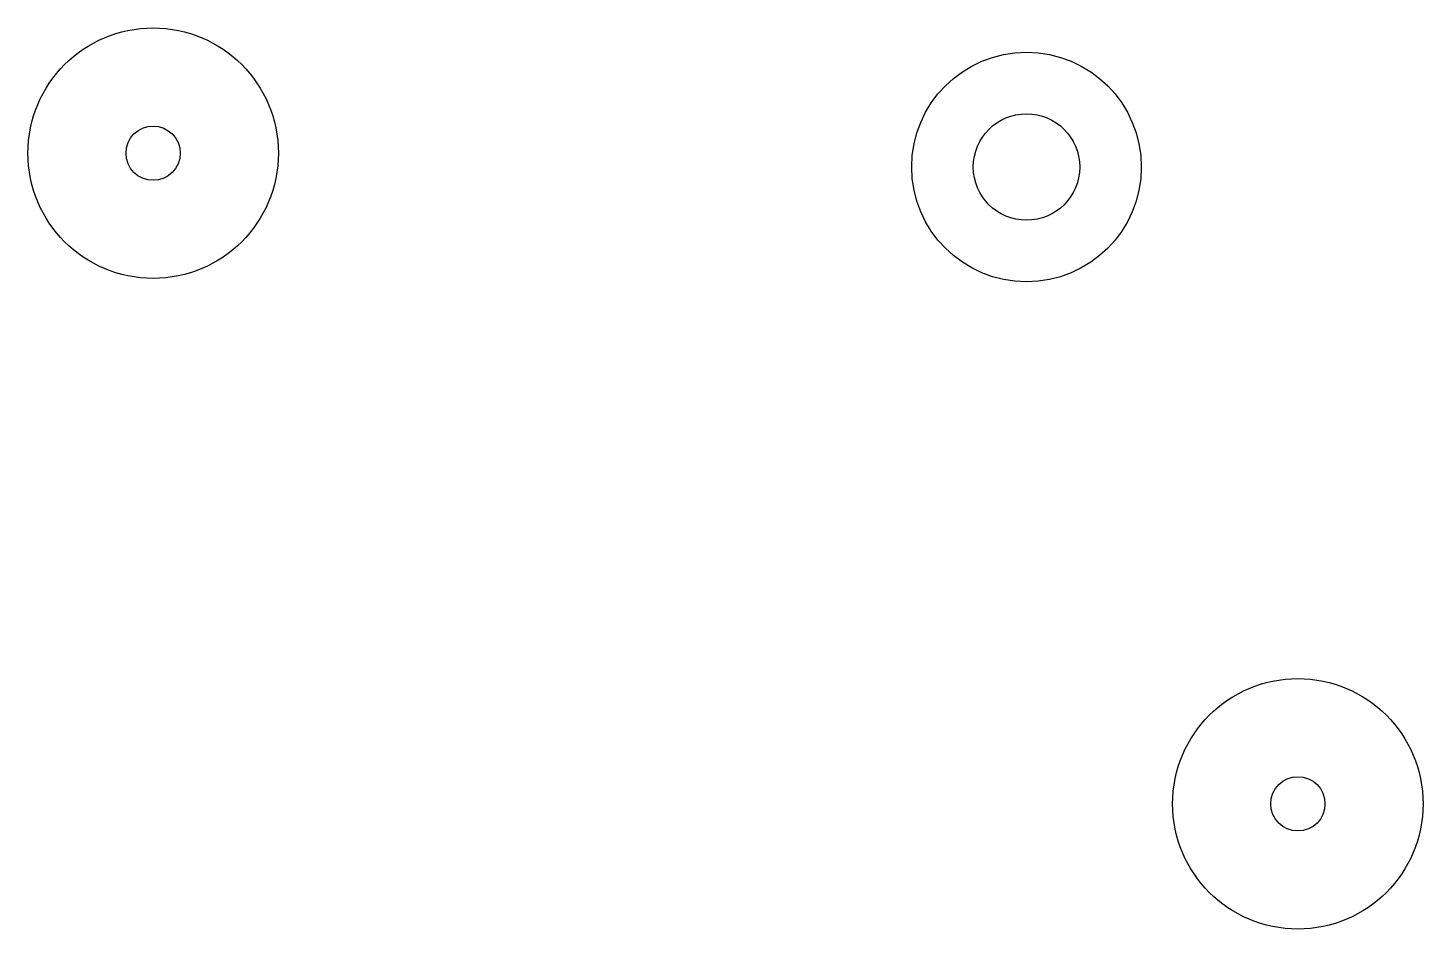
# Model space of a CAD drawing. Header units: millimetres. Extents: x -48 to 19, y -137 to 6.
# Drawn here: x -47.8 to 19, y -136.5 to -93.3 of the extents above; entities outside this region: 2.
import ezdxf

# ---------------------------------------------------------------- set-up
doc = ezdxf.new("R2010")
doc.units = ezdxf.units.MM
doc.layers.get('0').update_dxf_attribs({"linetype": 'CONTINUOUS'})

msp = doc.modelspace()

# ---------------------------------------------------------------- linework, layer by layer
for centre, radius in [((0, 0), 6), ((0, 0), 2.05), ((-41.844, -99.336), 6), ((0, -100), 5.5), ((0, -100), 2.55), ((-41.844, -99.336), 1.3), ((13, -130.503), 6), ((13, -130.503), 1.3)]:
    msp.add_circle(centre, radius)

doc.saveas('drawing.dxf')
